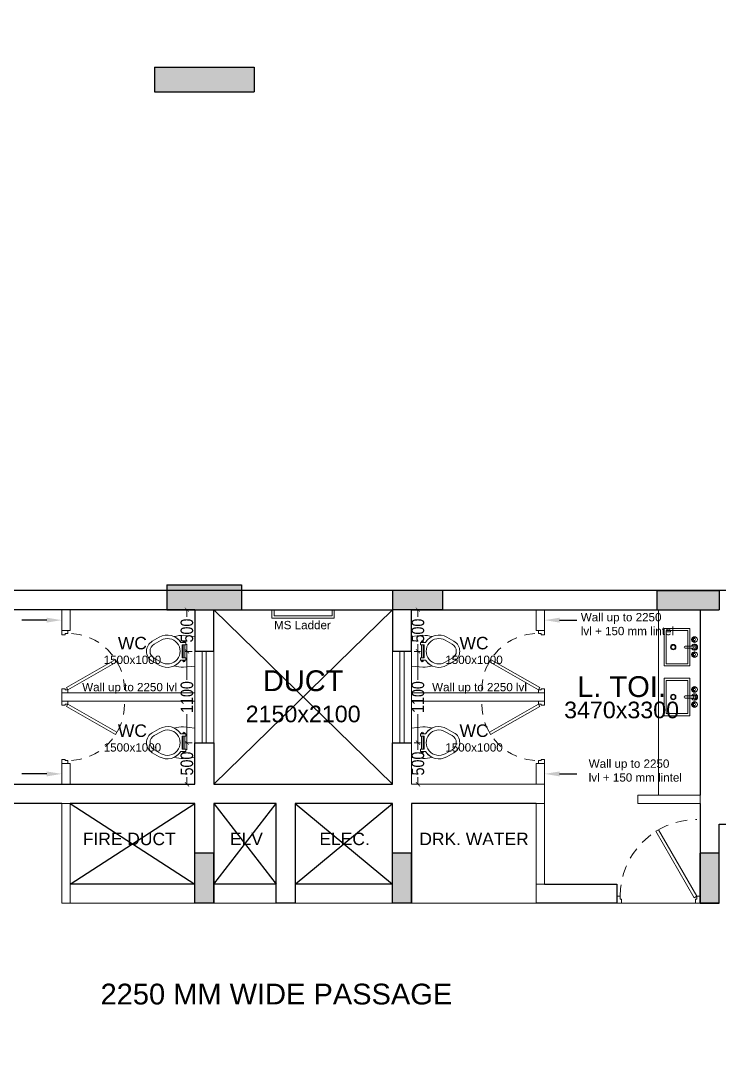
# Model space of a CAD drawing. Header units: metres. Extents: x 9819 to 10514, y 4405 to 4599.
# Drawn here: x 10238.82 to 10247.23, y 4549.88 to 4562.42 of the extents above; entities that cross this region are included whole.
import ezdxf
from ezdxf import colors
from ezdxf.entities.mleader import LeaderData, LeaderLine
from ezdxf.enums import TextEntityAlignment as Align
from ezdxf.math import Vec2, Vec3

# ---------------------------------------------------------------- set-up
doc = ezdxf.new("R2010")
doc.units = ezdxf.units.M
doc.header["$MEASUREMENT"] = 0
doc.header["$PDMODE"] = 35
doc.header["$PDSIZE"] = 0.3
doc.linetypes.add('DASHED2', pattern=[0.375, 0.25, -0.125])
doc.layers.add('A_COL. NO', color=4, linetype='Continuous')
doc.layers.add('STRU. COL.', color=1, linetype='Continuous')
for name, color, linetype, lineweight in [('A_DIM (INT)', 8, 'Continuous', 5), ('A_DOOR-WIN', 23, 'Continuous', 9), ('A_GLAZE', 140, 'Continuous', 5), ('A_MS', 15, 'Continuous', 9), ('A_PLUMBING FIXTURES', 8, 'Continuous', 15), ('A_SILL 0.09', 9, 'Continuous', 9), ('A_SILL 0.25', 25, 'Continuous', 15), ('A_TEXT', 7, 'Continuous', 5), ('A_WALL', 7, 'Continuous', 30), ('A_Wall Hatch', 8, 'Continuous', 5), ('Doorline', 251, 'DASHED2', 13)]:
    doc.layers.add(name, color=color, linetype=linetype, lineweight=lineweight)
doc.layers.get('A_COL. NO').off()
doc.styles.add('A', font='ARIALN.TTF')
doc.styles.get("Standard").update_dxf_attribs({"font": 'arial.ttf'})
doc.dimstyles.new('DIM IN MM SMALL', dxfattribs={"dimtxt": 0.15, "dimasz": 0.05, "dimexe": 0.03, "dimexo": 0.03, "dimgap": 0.03, "dimtad": 0, "dimdec": 0, "dimlfac": 1000, "dimzin": 3, "dimdsep": 46, "dimtxsty": 'A', "dimblk": 'ARCHTICK', "dimcen": 0, "dimclrd": 256, "dimclre": 256, "dimclrt": 256, "dimadec": 0, "dimazin": 0, "dimtfac": 1, "dimtdec": 0, "dimtofl": 0, "dimtmove": 1, "dimatfit": 3, "dimfxl": 1, "dimtolj": 1, "dimtzin": 0, "dimlwd": -1, "dimlwe": -1, "dimarcsym": 0})

# ---------------------------------------------------------------- blocks, each defined once
blk = doc.blocks.new('D 750')
at = {"layer": 'A_DOOR-WIN'}
for points in [[(-0.372, 0.665), (-0.035, 0.075), (-0.063, 0.059), (-0.4, 0.649)], [(-0.75, 0.075), (-0.75, 0), (-0.7, 0), (-0.7, 0.043), (-0.715, 0.043), (-0.715, 0.075)], [(0, 0.075), (0, 0), (-0.05, 0), (-0.05, 0.043), (-0.035, 0.043), (-0.035, 0.075)]]:
    blk.add_lwpolyline(points, close=True, dxfattribs=at)
at = {"layer": 'Doorline', "ltscale": 0.5}
blk.add_arc((-0.035, 0.075), 0.68, 90, 180, dxfattribs=at)
blk = doc.blocks.new('S7-flat-32')
at = {"ltscale": 0.5}
for p, q in [((5388.851, -19005.32), (5388.851, -19004.87)), ((5388.851, -19004.87), (5389.16, -19004.87)), ((5388.851, -19005.32), (5388.851, -19004.87)), ((5388.851, -19004.87), (5389.16, -19004.87)), ((5389.16, -19004.87), (5389.16, -19005.32)), ((5389.16, -19004.87), (5389.16, -19005.32)), ((5388.876, -19005.295), (5388.876, -19004.895)), ((5388.876, -19004.895), (5389.135, -19004.895)), ((5388.876, -19005.295), (5388.876, -19004.895)), ((5388.876, -19004.895), (5389.135, -19004.895)), ((5389.135, -19004.895), (5389.135, -19005.295)), ((5389.135, -19004.895), (5389.135, -19005.295)), ((5389.212, -19004.993), (5389.212, -19004.986)), ((5389.212, -19004.993), (5389.212, -19004.986)), ((5389.218, -19004.992), (5389.218, -19004.986)), ((5389.218, -19004.992), (5389.218, -19004.986)), ((5389.194, -19005.083), (5389.103, -19005.083)), ((5389.194, -19005.083), (5389.103, -19005.083)), ((5389.103, -19005.108), (5389.194, -19005.108)), ((5389.103, -19005.108), (5389.194, -19005.108)), ((5389.203, -19005.001), (5389.196, -19005.001)), ((5389.203, -19005.001), (5389.196, -19005.001)), ((5389.203, -19005.008), (5389.196, -19005.008)), ((5389.203, -19005.008), (5389.196, -19005.008)), ((5389.212, -19005.017), (5389.212, -19005.023)), ((5389.212, -19005.017), (5389.212, -19005.023)), ((5389.218, -19005.016), (5389.218, -19005.023)), ((5389.218, -19005.016), (5389.218, -19005.023)), ((5389.203, -19005.183), (5389.196, -19005.183)), ((5389.203, -19005.183), (5389.196, -19005.183)), ((5389.203, -19005.189), (5389.196, -19005.189)), ((5389.203, -19005.189), (5389.196, -19005.189)), ((5389.212, -19005.174), (5389.212, -19005.167)), ((5389.212, -19005.174), (5389.212, -19005.167)), ((5389.212, -19005.198), (5389.212, -19005.205)), ((5389.212, -19005.198), (5389.212, -19005.205)), ((5389.218, -19005.174), (5389.218, -19005.167)), ((5389.218, -19005.174), (5389.218, -19005.167)), ((5389.218, -19005.198), (5389.218, -19005.205)), ((5389.218, -19005.198), (5389.218, -19005.205)), ((5389.16, -19005.32), (5388.851, -19005.32)), ((5389.16, -19005.32), (5388.851, -19005.32)), ((5389.135, -19005.295), (5388.876, -19005.295)), ((5389.135, -19005.295), (5388.876, -19005.295))]:
    blk.add_line(p, q, dxfattribs=at)
for centre, radius in [((5389.215, -19005.005), 0.0344), ((5389.215, -19005.005), 0.0344), ((5389.19, -19005.005), 0.00699), ((5389.19, -19005.005), 0.00699), ((5389.215, -19005.005), 0.0125), ((5389.215, -19005.005), 0.0125), ((5389.215, -19004.98), 0.00699), ((5389.215, -19004.98), 0.00699), ((5388.959, -19005.095), 0.0326), ((5388.959, -19005.095), 0.0326), ((5388.959, -19005.095), 0.025), ((5388.959, -19005.095), 0.025), ((5389.215, -19005.095), 0.0125), ((5389.215, -19005.095), 0.0125), ((5389.215, -19005.03), 0.00699), ((5389.215, -19005.03), 0.00699), ((5389.215, -19005.186), 0.0344), ((5389.215, -19005.186), 0.0344), ((5389.19, -19005.186), 0.00699), ((5389.19, -19005.186), 0.00699), ((5389.215, -19005.186), 0.0125), ((5389.215, -19005.186), 0.0125), ((5389.215, -19005.161), 0.00699), ((5389.215, -19005.161), 0.00699), ((5389.215, -19005.211), 0.00699), ((5389.215, -19005.211), 0.00699)]:
    blk.add_circle(centre, radius, dxfattribs=at)
for centre, radius, start, end in [((5389.215, -19005.005), 0.025, 106.2342, 163.9047), ((5389.215, -19005.005), 0.025, 106.2342, 163.9047), ((5389.103, -19005.095), 0.0125, 90, 270), ((5389.103, -19005.095), 0.0125, 90, 270), ((5389.215, -19005.095), 0.0375, 199.6514, 160.3603), ((5389.215, -19005.095), 0.0375, 199.6514, 160.3603), ((5389.215, -19005.005), 0.025, 196.12, 254.0884), ((5389.215, -19005.005), 0.025, 196.12, 254.0884), ((5389.215, -19005.095), 0.025, 210.3431, 149.7554), ((5389.215, -19005.095), 0.025, 210.3431, 149.7554), ((5389.215, -19005.186), 0.025, 106.4413, 164.0789), ((5389.215, -19005.186), 0.025, 106.4413, 164.0789), ((5389.215, -19005.186), 0.025, 195.2407, 254.2093), ((5389.215, -19005.186), 0.025, 195.2407, 254.2093)]:
    blk.add_arc(centre, radius, start, end, dxfattribs=at)
blk = doc.blocks.new('S6-flat-17')
for points in [[(-5389.254, -19005.94), (-5389.254, -19006.294), (-5389.12, -19006.308, 0.073039), (-5389.008, -19006.292, -0.137864), (-5389.088, -19006.223), (-5389.114, -19006.223), (-5389.114, -19006.228), (-5389.111, -19006.228, -1), (-5389.139, -19006.228), (-5389.136, -19006.228), (-5389.136, -19006.223), (-5389.147, -19006.223), (-5389.147, -19006.195), (-5389.136, -19006.195), (-5389.136, -19006.038), (-5389.147, -19006.038), (-5389.147, -19006.01), (-5389.136, -19006.01), (-5389.136, -19006.004), (-5389.139, -19006.004, -1), (-5389.111, -19006.004), (-5389.114, -19006.004), (-5389.114, -19006.01), (-5389.088, -19006.01, -0.137864), (-5389.008, -19005.941, 0.073039), (-5389.12, -19005.924)], [(-5389.088, -19006.01), (-5389.147, -19006.01), (-5389.147, -19006.038), (-5389.103, -19006.038), (-5389.103, -19006.195), (-5389.147, -19006.195), (-5389.147, -19006.223), (-5389.088, -19006.223, 0.397822), (-5388.828, -19006.285), (-5388.744, -19006.237, 0.57735), (-5388.744, -19005.996), (-5388.828, -19005.948, 0.397822)], [(-5389.139, -19006.004), (-5389.136, -19006.004), (-5389.111, -19006.004, 1)], [(-5388.849, -19006.249), (-5388.765, -19006.201, 0.57735), (-5388.765, -19006.032), (-5388.849, -19005.984, 1.732051)], [(-5389.139, -19006.228, 1), (-5389.111, -19006.228), (-5389.114, -19006.228)]]:
    blk.add_lwpolyline(points, format="xyb", close=True)
blk.add_lwpolyline([(-5389.136, -19006.038), (-5389.136, -19006.195), (-5389.114, -19006.195), (-5389.114, -19006.038)], close=True)
blk = doc.blocks.new('D-900')
at = {"layer": 'A_DOOR-WIN'}
for points in [[(0.45, 0.794), (0.035, 0.075), (0.063, 0.059), (0.478, 0.778)], [(0, 0.075), (0, 0), (0.05, 0), (0.05, 0.043), (0.035, 0.043), (0.035, 0.075)], [(0.9, 0.075), (0.9, 0), (0.85, 0), (0.85, 0.043), (0.865, 0.043), (0.865, 0.075)]]:
    blk.add_lwpolyline(points, close=True, dxfattribs=at)
at = {"layer": 'Doorline', "ltscale": 0.5}
blk.add_arc((0.035, 0.075), 0.83, 0, 90, dxfattribs=at)
blk = doc.blocks.new('_ARCHTICK')
at = {"color": 0, "linetype": 'ByBlock', "const_width": 0.15}
blk.add_lwpolyline([(-0.5, -0.5), (0.5, 0.5)], dxfattribs=at)
blk = doc.blocks.new('*D1176')
at = {"layer": 'A_DIM (INT)', "transparency": 16777216}
for p, q in [((10240.885, 4555.334), (10240.792, 4555.334)), ((10240.822, 4555.334), (10240.822, 4555.25)), ((10240.822, 4554.834), (10240.822, 4554.919)), ((10240.885, 4554.834), (10240.792, 4554.834))]:
    blk.add_line(p, q, dxfattribs=at)
at = {"layer": 'Defpoints', "color": 0, "transparency": 16777216}
for p in [(10240.915, 4555.334), (10240.822, 4554.834), (10240.915, 4554.834)]:
    blk.add_point(p, dxfattribs=at)
at = {"layer": 'A_DIM (INT)', "transparency": 16777216, "xscale": 0.05, "yscale": 0.05, "zscale": 0.05}
for p, rotation in [((10240.822, 4555.334), 90), ((10240.822, 4554.834), 270)]:
    blk.add_blockref('_ARCHTICK', p, dxfattribs=dict(at, rotation=rotation))
at = {"layer": 'A_DIM (INT)', "transparency": 16777216, "insert": (10240.822, 4555.084), "char_height": 0.15, "attachment_point": 5, "rotation": 90, "style": 'A'}
blk.add_mtext('\\A1;500', dxfattribs=at)
blk = doc.blocks.new('*D1177')
at = {"layer": 'A_DIM (INT)', "transparency": 16777216}
for p, q in [((10240.885, 4553.734), (10240.792, 4553.734)), ((10240.822, 4553.734), (10240.822, 4553.65)), ((10240.822, 4553.234), (10240.822, 4553.319)), ((10240.885, 4553.234), (10240.792, 4553.234))]:
    blk.add_line(p, q, dxfattribs=at)
at = {"layer": 'Defpoints', "color": 0, "transparency": 16777216}
for p in [(10240.822, 4553.734), (10240.915, 4553.734), (10240.915, 4553.234)]:
    blk.add_point(p, dxfattribs=at)
at = {"layer": 'A_DIM (INT)', "transparency": 16777216, "xscale": 0.05, "yscale": 0.05, "zscale": 0.05}
for p, rotation in [((10240.822, 4553.734), 90), ((10240.822, 4553.234), 270)]:
    blk.add_blockref('_ARCHTICK', p, dxfattribs=dict(at, rotation=rotation))
at = {"layer": 'A_DIM (INT)', "transparency": 16777216, "insert": (10240.822, 4553.484), "char_height": 0.15, "attachment_point": 5, "rotation": 90, "style": 'A'}
blk.add_mtext('\\A1;500', dxfattribs=at)
blk = doc.blocks.new('*D1178')
at = {"layer": 'A_DIM (INT)', "transparency": 16777216}
for p, q in [((10243.555, 4553.734), (10243.632, 4553.734)), ((10243.602, 4553.734), (10243.602, 4553.65)), ((10243.602, 4553.234), (10243.602, 4553.319)), ((10243.555, 4553.234), (10243.632, 4553.234))]:
    blk.add_line(p, q, dxfattribs=at)
at = {"layer": 'Defpoints', "color": 0, "transparency": 16777216}
for p in [(10243.525, 4553.734), (10243.602, 4553.734), (10243.525, 4553.234)]:
    blk.add_point(p, dxfattribs=at)
at = {"layer": 'A_DIM (INT)', "transparency": 16777216, "xscale": 0.05, "yscale": 0.05, "zscale": 0.05}
for p, rotation in [((10243.602, 4553.734), 90), ((10243.602, 4553.234), 270)]:
    blk.add_blockref('_ARCHTICK', p, dxfattribs=dict(at, rotation=rotation))
at = {"layer": 'A_DIM (INT)', "transparency": 16777216, "insert": (10243.602, 4553.484), "char_height": 0.15, "attachment_point": 5, "rotation": 90, "style": 'A'}
blk.add_mtext('\\A1;500', dxfattribs=at)
blk = doc.blocks.new('*D1167')
at = {"layer": 'A_DIM (INT)', "transparency": 16777216}
for p, q in [((10243.555, 4555.334), (10243.632, 4555.334)), ((10243.602, 4555.334), (10243.602, 4555.25)), ((10243.602, 4554.834), (10243.602, 4554.919)), ((10243.555, 4554.834), (10243.632, 4554.834))]:
    blk.add_line(p, q, dxfattribs=at)
at = {"layer": 'Defpoints', "color": 0, "transparency": 16777216}
for p in [(10243.525, 4555.334), (10243.525, 4554.834), (10243.602, 4554.834)]:
    blk.add_point(p, dxfattribs=at)
at = {"layer": 'A_DIM (INT)', "transparency": 16777216, "xscale": 0.05, "yscale": 0.05, "zscale": 0.05}
for p, rotation in [((10243.602, 4555.334), 90), ((10243.602, 4554.834), 270)]:
    blk.add_blockref('_ARCHTICK', p, dxfattribs=dict(at, rotation=rotation))
at = {"layer": 'A_DIM (INT)', "transparency": 16777216, "insert": (10243.602, 4555.084), "char_height": 0.15, "attachment_point": 5, "rotation": 90, "style": 'A'}
blk.add_mtext('\\A1;500', dxfattribs=at)
blk = doc.blocks.new('*D1168')
at = {"layer": 'A_DIM (INT)', "transparency": 16777216}
for p, q in [((10243.555, 4554.834), (10243.632, 4554.834)), ((10243.602, 4554.834), (10243.602, 4554.492)), ((10243.602, 4553.734), (10243.602, 4554.077)), ((10243.555, 4553.734), (10243.632, 4553.734))]:
    blk.add_line(p, q, dxfattribs=at)
at = {"layer": 'Defpoints', "color": 0, "transparency": 16777216}
for p in [(10243.525, 4554.834), (10243.525, 4553.734), (10243.602, 4553.734)]:
    blk.add_point(p, dxfattribs=at)
at = {"layer": 'A_DIM (INT)', "transparency": 16777216, "xscale": 0.05, "yscale": 0.05, "zscale": 0.05}
for p, rotation in [((10243.602, 4554.834), 90), ((10243.602, 4553.734), 270)]:
    blk.add_blockref('_ARCHTICK', p, dxfattribs=dict(at, rotation=rotation))
at = {"layer": 'A_DIM (INT)', "transparency": 16777216, "insert": (10243.602, 4554.284), "char_height": 0.15, "attachment_point": 5, "rotation": 90, "style": 'A'}
blk.add_mtext('\\A1;1100', dxfattribs=at)
blk = doc.blocks.new('*D1169')
at = {"layer": 'A_DIM (INT)', "transparency": 16777216}
for p, q in [((10240.885, 4554.834), (10240.792, 4554.834)), ((10240.822, 4554.834), (10240.822, 4554.492)), ((10240.822, 4553.734), (10240.822, 4554.077)), ((10240.885, 4553.734), (10240.792, 4553.734))]:
    blk.add_line(p, q, dxfattribs=at)
at = {"layer": 'Defpoints', "color": 0, "transparency": 16777216}
for p in [(10240.822, 4554.834), (10240.915, 4554.834), (10240.915, 4553.734)]:
    blk.add_point(p, dxfattribs=at)
at = {"layer": 'A_DIM (INT)', "transparency": 16777216, "xscale": 0.05, "yscale": 0.05, "zscale": 0.05}
for p, rotation in [((10240.822, 4554.834), 90), ((10240.822, 4553.734), 270)]:
    blk.add_blockref('_ARCHTICK', p, dxfattribs=dict(at, rotation=rotation))
at = {"layer": 'A_DIM (INT)', "transparency": 16777216, "insert": (10240.822, 4554.284), "char_height": 0.15, "attachment_point": 5, "rotation": 90, "style": 'A'}
blk.add_mtext('\\A1;1100', dxfattribs=at)
blk = doc.blocks.new('col')
at = {"linetype": 'Continuous'}
blk.add_hatch(color=256, dxfattribs=at).paths.add_polyline_path([(0, 0), (1, 0), (1, 1), (0, 1), (0, 0)])
at = {"linetype": 'Continuous', "lineweight": 25}
for p, q in [((0, 1), (1, 1)), ((0, 1), (0, 0)), ((1, 1), (1, 0)), ((0, 0), (1, 0))]:
    blk.add_line(p, q, dxfattribs=at)
blk = doc.blocks.new('WING-A REVISEC COL.')
at = {"layer": 'STRU. COL.', "zscale": 0.23}
for p, xscale, yscale in [((5385.654, -8864.746), 1.2, 0.3), ((5385.804, -8870.976), 0.9, 0.3), ((5389.119, -8870.976), -0.6, 0.23)]:
    blk.add_blockref('col', p, dxfattribs=dict(at, xscale=xscale, yscale=yscale))
for p, xscale, yscale, rotation in [((5392.449, -8870.746), -0.2300000000000005, 0.7500000000000018, 90), ((5386.139, -8874.506), -0.6, 0.23, 270), ((5388.519, -8874.506), -0.6, 0.23, 270), ((5392.219, -8874.506), -0.6, 0.23, 270)]:
    blk.add_blockref('col', p, dxfattribs=dict(at, xscale=xscale, yscale=yscale, rotation=rotation))
blk = doc.blocks.new('A$C5cf436e8')
at = {"transparency": 33554493}
h = blk.add_hatch(color=256, dxfattribs=at)
h.dxf.hatch_style = 1
h.paths.add_polyline_path([(-32.21, -72.38), (2.3, -72.38), (2.3, 0.3), (-32.21, 0.3)])
h.paths.add_polyline_path([(-31.91, -72.08), (2, -72.08), (2, 0), (-31.91, 0)], flags=16)

msp = doc.modelspace()

# ---------------------------------------------------------------- linework, layer by layer
at = {"layer": 'A_GLAZE'}
for p, q in [((10241.0053, 4553.7344), (10241.0053, 4554.8344)), ((10241.0553, 4553.7344), (10241.0553, 4554.8344)), ((10243.3853, 4553.7344), (10243.3853, 4554.8344)), ((10243.4353, 4553.7344), (10243.4353, 4554.8344))]:
    msp.add_line(p, q, dxfattribs=at)
at = {"layer": 'A_MS'}
msp.add_lwpolyline([(10241.8703, 4555.3344), (10241.8703, 4555.2594), (10242.5703, 4555.2594), (10242.5703, 4555.3344), (10242.5953, 4555.3344), (10242.5953, 4555.2344), (10241.8453, 4555.2344), (10241.8453, 4555.3344)], close=True, dxfattribs=at)
at = {"layer": 'A_PLUMBING FIXTURES', "ltscale": 0.5}
msp.add_line((10246.4953, 4555.3344), (10246.4953, 4553.1044), dxfattribs=at)
at = {"layer": 'A_SILL 0.09'}
for p, q in [((10240.9153, 4554.8344), (10240.9153, 4553.7344)), ((10241.1453, 4553.7344), (10241.1453, 4554.8344)), ((10243.2953, 4553.7344), (10243.2953, 4554.8344)), ((10239.4153, 4551.8044), (10240.9153, 4551.8044)), ((10241.1453, 4551.8044), (10241.8953, 4551.8044)), ((10242.1253, 4551.8044), (10243.2953, 4551.8044)), ((10245.9953, 4551.8044), (10246.9953, 4551.8044))]:
    msp.add_line(p, q, dxfattribs=at)
at = {"layer": 'A_WALL'}
for p, q in [((10255.7553, 4555.5644), (10226.3053, 4555.5644)), ((10240.9153, 4555.3344), (10235.7953, 4555.3344)), ((10240.9153, 4555.3344), (10240.9153, 4554.8344))]:
    msp.add_line(p, q, dxfattribs=at)
at = {"layer": 'A_WALL', "lineweight": 20}
for points in [[(10239.3153, 4555.0844), (10239.3153, 4555.3344), (10239.4153, 4555.3344), (10239.4153, 4555.0844)], [(10245.1253, 4555.0844), (10245.1253, 4555.3344), (10245.0253, 4555.3344), (10245.0253, 4555.0844)], [(10240.9153, 4554.3344), (10240.9153, 4554.2344), (10239.3153, 4554.2344), (10239.3153, 4554.3344)], [(10243.5253, 4554.3344), (10243.5253, 4554.2344), (10245.1253, 4554.2344), (10245.1253, 4554.3344)], [(10239.3153, 4553.4844), (10239.3153, 4553.2344), (10239.4153, 4553.2344), (10239.4153, 4553.4844)], [(10245.1253, 4553.4844), (10245.1253, 4553.2344), (10245.0253, 4553.2344), (10245.0253, 4553.4844)]]:
    msp.add_lwpolyline(points, close=True, dxfattribs=at)
at = {"layer": 'A_WALL'}
for points in [[(10240.9153, 4554.8344), (10241.1453, 4554.8344), (10241.1453, 4555.3344)], [(10243.2953, 4553.2344), (10241.1453, 4555.3344), (10243.2953, 4555.3344), (10243.2953, 4554.8344), (10243.5253, 4554.8344), (10243.5253, 4555.3344), (10246.9953, 4555.3344), (10246.9953, 4553.1044)], [(10243.2953, 4555.3344), (10241.1453, 4553.2344), (10243.2953, 4553.2344), (10243.2953, 4553.7344), (10243.5253, 4553.7344)], [(10239.3153, 4553.0044), (10237.8853, 4553.0044), (10237.8853, 4553.2344), (10240.9153, 4553.2344), (10240.9153, 4553.7344), (10241.1453, 4553.7344), (10241.1453, 4553.2344)], [(10241.1453, 4553.0044), (10241.1453, 4551.8044), (10240.9153, 4551.8044), (10240.9153, 4553.0044), (10239.4153, 4553.0044), (10240.9153, 4552.0344), (10239.4153, 4552.0344), (10240.9153, 4553.0044)], [(10242.1253, 4553.0044), (10242.1253, 4551.8044), (10241.8953, 4551.8044), (10241.8953, 4553.0044), (10241.1453, 4553.0044), (10241.8953, 4552.0344), (10241.1453, 4552.0344), (10241.8953, 4553.0044)], [(10245.0253, 4553.0044), (10243.5253, 4553.0044), (10243.5253, 4551.8044), (10243.2953, 4551.8044), (10243.2953, 4553.0044), (10242.1253, 4553.0044), (10243.2953, 4552.0344), (10242.1253, 4552.0344), (10243.2953, 4553.0044)], [(10246.9953, 4553.0044), (10246.9953, 4551.8044), (10247.2253, 4551.8044), (10247.2253, 4552.7544), (10247.7753, 4552.7544), (10248.6753, 4552.7544)], [(10245.1253, 4552.0344), (10245.9953, 4552.0344), (10245.9953, 4551.8044), (10245.0253, 4551.8044)]]:
    msp.add_lwpolyline(points, dxfattribs=at)
at = {"layer": 'A_Wall Hatch'}
for points in [[(10243.5253, 4554.8344), (10243.5253, 4553.7344), (10243.5253, 4553.2344), (10245.1253, 4553.2344), (10245.1253, 4552.0344), (10245.0253, 4552.0344)], [(10243.5253, 4551.8044), (10245.0253, 4551.8044), (10245.0253, 4553.0044), (10245.1253, 4553.0044)]]:
    msp.add_lwpolyline(points, dxfattribs=at)
for points in [[(10246.2453, 4553.0044), (10246.9953, 4553.0044), (10246.9953, 4553.1044), (10246.2453, 4553.1044)], [(10239.4153, 4551.8044), (10239.4153, 4553.0044), (10239.3153, 4553.0044), (10239.3153, 4551.8044)]]:
    msp.add_lwpolyline(points, close=True, dxfattribs=at)

# ---------------------------------------------------------------- block references
at = {"layer": 'A_COL. NO'}
msp.add_blockref('WING-A REVISEC COL.', (4854.7762, 13426.31), dxfattribs=at)
at = {"layer": 'A_DOOR-WIN'}
for p, rotation in [((10239.3153, 4554.3344), 270), ((10245.1253, 4554.2344), 90.00000000000001)]:
    msp.add_blockref('D 750', p, dxfattribs=dict(at, rotation=rotation))
at = {"layer": 'A_DOOR-WIN', "xscale": -1}
for p, rotation in [((10245.1253, 4554.3344), 90), ((10239.3153, 4554.2344), 270)]:
    msp.add_blockref('D 750', p, dxfattribs=dict(at, rotation=rotation))
at = {"layer": 'A_DOOR-WIN', "xscale": -1.111111111037728, "yscale": 1.111111111037728, "zscale": 1.111111111037728, "rotation": 359.9999999994346}
msp.add_blockref('D-900', (10246.9953, 4551.8044), dxfattribs=at)
at = {"layer": 'A_PLUMBING FIXTURES', "ltscale": 0.5, "xscale": -1}
for name, p, rotation in [('S6-flat-17', (4851.4517, 23560.892), 0.0006327044501919231), ('S7-flat-32', (4858.1335, -14450.3297), 180.0012654086738), ('S7-flat-32', (4858.1335, -14450.9297), 180.0012654086738), ('S6-flat-17', (4851.4517, 23559.792), 0.0006327044501919231)]:
    msp.add_blockref(name, p, dxfattribs=dict(at, rotation=rotation))
at = {"layer": 'A_PLUMBING FIXTURES', "ltscale": 0.5, "rotation": 359.9993672955499}
for p in [(15632.9888, 23560.892), (15632.9888, 23559.792)]:
    msp.add_blockref('S6-flat-17', p, dxfattribs=at)
at = {"layer": 'A_SILL 0.25'}
msp.add_blockref('A$C5cf436e8', (10255.9853, 4588.7144), dxfattribs=at)

# ---------------------------------------------------------------- texts
at = {"layer": 'A_MS', "insert": (10241.87, 4555.2001), "char_height": 0.1, "attachment_point": 1}
msp.add_mtext_dynamic_manual_height_columns('MS Ladder', width=0.731806, gutter_width=2.2347, heights=[0], dxfattribs=at)
at = {"layer": 'A_TEXT'}
for s, height, p in [('WC', 0.15, (10240.1661, 4554.8581)), ('WC', 0.15, (10244.2761, 4554.8581)), ('1500x1000', 0.1, (10240.1661, 4554.6818)), ('1500x1000', 0.1, (10244.2761, 4554.6818)), ('DUCT', 0.25, (10242.2203, 4554.3553)), ('L. TOI.', 0.25, (10246.0513, 4554.2847)), ('Wall up to 2250 lvl', 0.1, (10240.1324, 4554.3536)), ('Wall up to 2250 lvl', 0.1, (10244.3423, 4554.3536)), ('2150x2100', 0.2, (10242.2203, 4553.9803)), ('3470x3300', 0.2, (10246.0513, 4554.0287)), ('WC', 0.15, (10240.1661, 4553.8043)), ('WC', 0.15, (10244.2761, 4553.8043)), ('1500x1000', 0.1, (10240.1661, 4553.628)), ('1500x1000', 0.1, (10244.2761, 4553.628)), ('FIRE DUCT', 0.15, (10240.1282, 4552.5023)), ('ELV', 0.15, (10241.5374, 4552.5023)), ('ELEC.', 0.15, (10242.7189, 4552.5023)), ('DRK. WATER', 0.15, (10244.2761, 4552.5023)), ('2250 MM WIDE PASSAGE', 0.25, (10241.8982, 4550.5857))]:
    msp.add_text(s, height=height, dxfattribs=at).set_placement(p, align=Align.CENTER)
at = {"layer": 'A_TEXT', "char_height": 0.1, "attachment_point": 1}
for insert in [(10245.5607, 4555.295), (10245.6558, 4553.5332)]:
    msp.add_mtext_dynamic_manual_height_columns('Wall up to 2250 lvl + 150 mm lintel', width=1.136247, gutter_width=1, heights=[0.399], dxfattribs=dict(at, insert=insert))

# ---------------------------------------------------------------- dimensions: what is measured, and where the dimension line sits
at = {"layer": 'A_DIM (INT)'}
for base, p1, p2, picture, middle in [((10240.8223, 4554.8344), (10240.9153, 4555.3344), (10240.9153, 4554.8344), '*D1176', (10240.8223, 4555.0844)), ((10243.6024, 4554.8344), (10243.5253, 4555.3344), (10243.5253, 4554.8344), '*D1167', (10243.6024, 4555.0844)), ((10240.8223, 4554.8344), (10240.9153, 4553.7344), (10240.9153, 4554.8344), '*D1169', (10240.8223, 4554.2844)), ((10243.6024, 4553.7344), (10243.5253, 4554.8344), (10243.5252, 4553.7344), '*D1168', (10243.6024, 4554.2844)), ((10240.8223, 4553.7344), (10240.9153, 4553.2344), (10240.9153, 4553.7344), '*D1177', (10240.8223, 4553.4844)), ((10243.6024, 4553.7344), (10243.5253, 4553.2344), (10243.5253, 4553.7344), '*D1178', (10243.6024, 4553.4844))]:
    dim = msp.add_linear_dim(base=base, p1=p1, p2=p2, angle=90, dimstyle='DIM IN MM SMALL', override={"dimpost": '\\X'}, dxfattribs=at)
    dim.commit()
    dim.dimension.update_dxf_attribs({"geometry": picture, "text_midpoint": middle})

# ---------------------------------------------------------------- leaders
at = {"layer": 'A_WALL'}
ml = msp.add_multileader_mtext('Standard', dxfattribs=at)
ml.set_content('', color=256)
ml.set_leader_properties()
ml.build(insert=Vec2(0, 0))
ml.multileader.update_dxf_attribs({"text_right_attachment_type": 6, "text_top_attachment_type": 0, "text_bottom_attachment_type": 0, "dogleg_length": 0.01, "arrow_head_size": 0.18})
ctx = ml.context
ctx.base_point, ctx.char_height, ctx.arrow_head_size, ctx.landing_gap_size, ctx.plane_origin = Vec3(10238.7468, 4555.2994), 0.18, 0.18, 0.09, Vec3(10239.3153, 4555.2094)
ctx.right_attachment, ctx.top_attachment, ctx.bottom_attachment, ctx.text_align_type, ctx.attachment_type = 6, 0, 0, 2, 2
notes = []
notes.append((ctx, [(0, (1, 1, 0), (10238.9368, 4555.2094), (-1, 0), 0.01, [(0, [(10239.3153, 4555.2094)], 256, [])])]))
ctx.mtext.insert, ctx.mtext.alignment, ctx.mtext.flow_direction = Vec3(10238.8368, 4555.3894), 3, 5
ml = msp.add_multileader_mtext('Standard', dxfattribs=at)
ml.set_content('', color=256)
ml.set_leader_properties()
ml.build(insert=Vec2(0, 0))
ml.multileader.update_dxf_attribs({"text_right_attachment_type": 6, "text_top_attachment_type": 0, "text_bottom_attachment_type": 0, "dogleg_length": 0.01, "arrow_head_size": 0.18})
ctx = ml.context
ctx.base_point, ctx.char_height, ctx.arrow_head_size, ctx.landing_gap_size, ctx.plane_origin = Vec3(10245.5137, 4555.2094), 0.18, 0.18, 0.09, Vec3(10245.1253, 4555.2094)
ctx.right_attachment, ctx.top_attachment, ctx.bottom_attachment, ctx.attachment_type = 6, 0, 0, 2
notes.append((ctx, [(0, (1, 1, 0), (10245.5037, 4555.2094), (1, 0), 0.01, [(0, [(10245.1253, 4555.2094)], 256, [])])]))
ctx.mtext.insert, ctx.mtext.flow_direction = Vec3(10245.6037, 4555.2994), 5
ml = msp.add_multileader_mtext('Standard', dxfattribs=at)
ml.set_content('', color=256)
ml.set_leader_properties()
ml.build(insert=Vec2(0, 0))
ml.multileader.update_dxf_attribs({"text_right_attachment_type": 6, "text_top_attachment_type": 0, "text_bottom_attachment_type": 0, "dogleg_length": 0.01, "arrow_head_size": 0.18})
ctx = ml.context
ctx.base_point, ctx.char_height, ctx.arrow_head_size, ctx.landing_gap_size, ctx.plane_origin = Vec3(10238.7468, 4553.4494), 0.18, 0.18, 0.09, Vec3(10239.3153, 4553.3594)
ctx.right_attachment, ctx.top_attachment, ctx.bottom_attachment, ctx.text_align_type, ctx.attachment_type = 6, 0, 0, 2, 2
notes.append((ctx, [(0, (1, 1, 0), (10238.9368, 4553.3594), (-1, 0), 0.01, [(0, [(10239.3153, 4553.3594)], 256, [])])]))
ctx.mtext.insert, ctx.mtext.alignment, ctx.mtext.flow_direction = Vec3(10238.8368, 4553.5394), 3, 5
ml = msp.add_multileader_mtext('Standard', dxfattribs=at)
ml.set_content('', color=256)
ml.set_leader_properties()
ml.build(insert=Vec2(0, 0))
ml.multileader.update_dxf_attribs({"text_right_attachment_type": 6, "text_top_attachment_type": 0, "text_bottom_attachment_type": 0, "dogleg_length": 0.01, "arrow_head_size": 0.18})
ctx = ml.context
ctx.base_point, ctx.char_height, ctx.arrow_head_size, ctx.landing_gap_size, ctx.plane_origin = Vec3(10245.5137, 4553.3594), 0.18, 0.18, 0.09, Vec3(10245.1253, 4553.3594)
ctx.right_attachment, ctx.top_attachment, ctx.bottom_attachment, ctx.attachment_type = 6, 0, 0, 2
notes.append((ctx, [(0, (1, 1, 0), (10245.5037, 4553.3594), (1, 0), 0.01, [(0, [(10245.1253, 4553.3594)], 256, [])])]))
ctx.mtext.insert, ctx.mtext.flow_direction = Vec3(10245.6037, 4553.4494), 5
for ctx, leaders in notes:
    for number, flags, end, landing, length, lines in leaders:
        leader = LeaderData()
        leader.index, (leader.has_last_leader_line, leader.has_dogleg_vector, leader.attachment_direction) = number, flags
        leader.last_leader_point, leader.dogleg_vector, leader.dogleg_length = Vec3(end), Vec3(landing), length
        for number, points, colour, breaks in lines:
            line = LeaderLine()
            line.index, line.vertices, line.color, line.breaks = number, Vec3.list(points), colors.encode_raw_color(colour), breaks
            leader.lines.append(line)
        ctx.leaders.append(leader)

doc.saveas('drawing.dxf')
